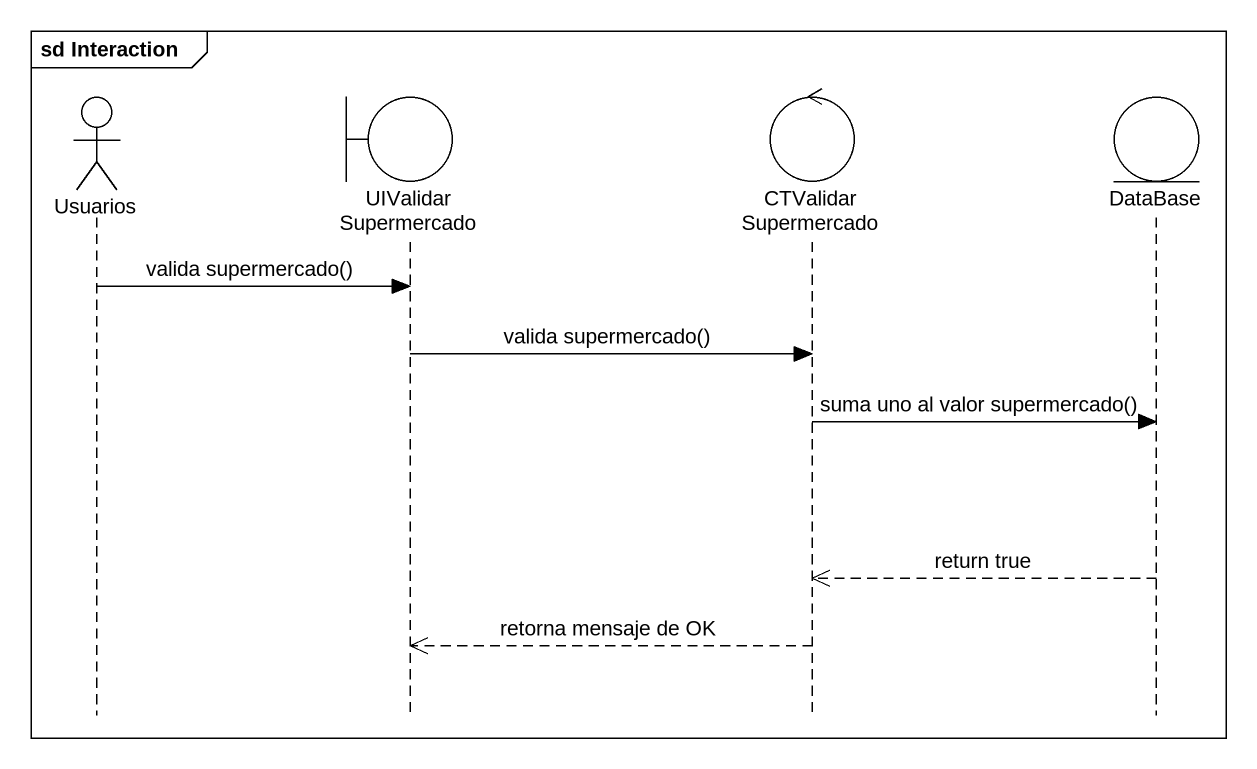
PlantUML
@startuml
mainframe sd Interaction
hide footbox
actor Usuarios
boundary UIValidarSupermercado
control CTValidarSupermercado
entity "DataBase" as DataBase_

Usuarios -> UIValidarSupermercado : valida supermercado()
UIValidarSupermercado -> CTValidarSupermercado : valida supermercado()
CTValidarSupermercado -> DataBase_ : suma uno al valor supermercado()
DataBase_ -->> CTValidarSupermercado : return true
CTValidarSupermercado -->> UIValidarSupermercado : retorna mensaje de OK
@enduml
